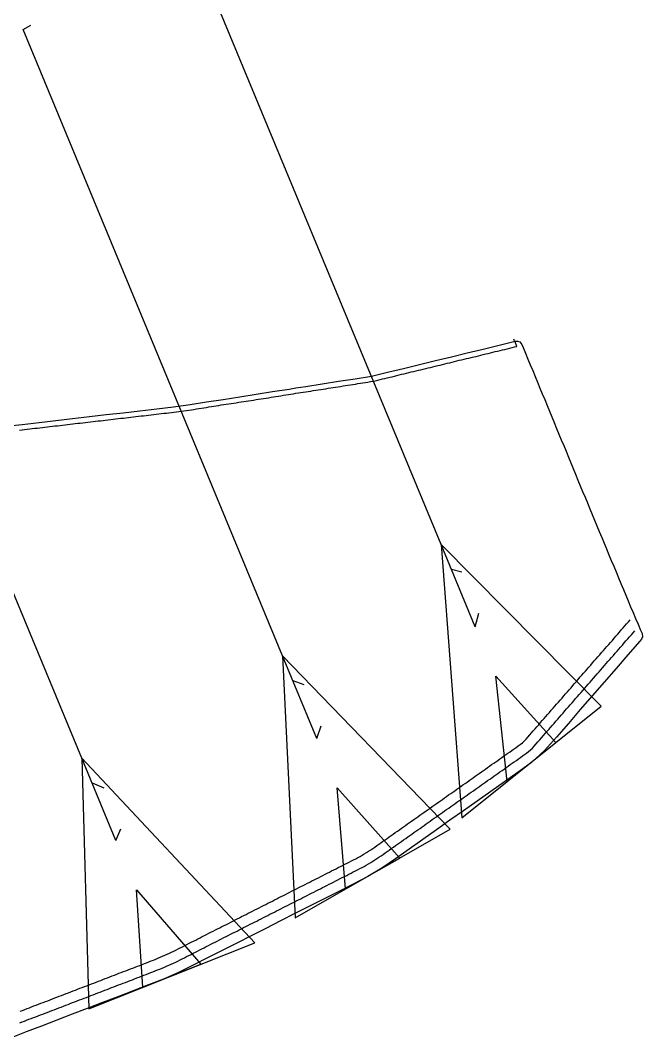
# Model space of a CAD drawing. Extents: x -2251 to 8199, y -2286 to 2329.
# Drawn here: x 6376 to 7073, y -2151 to -1011 of the extents above; entities that cross this region are included whole.
import ezdxf

# ---------------------------------------------------------------- set-up
doc = ezdxf.new("R2010")
doc.units = 0
doc.layers.add('1', color=1, linetype='Continuous')
doc.layers.add('8', color=4, linetype='Continuous')

# ---------------------------------------------------------------- blocks, each defined once
blk = doc.blocks.new('TSR')
at = {"layer": '1'}
blk.add_lwpolyline([(1439.3, 361.9), (1458.1, 364.1), (1477, 366.3), (1495.8, 368.5), (1514.6, 370.6), (1533.4, 372.8), (1552.3, 375), (1571.1, 377.2), (1589.9, 379.4), (1608.8, 381.6), (1627.6, 383.8), (1646.2, 386.3), (1664.7, 389.2), (1683.2, 392.1), (1701.7, 395), (1720.1, 397.9), (1738.6, 400.8), (1757.1, 403.7), (1764.4, 404.9), (1775.6, 406.6), (1794.1, 409.5), (1812.5, 412.4), (1831, 415.3), (1849.5, 418.2), (1867.4, 422.5), (1885.2, 426.8), (1903.1, 431.2), (1920.9, 435.5), (1938.8, 439.8), (1956.6, 444.2), (1974.5, 448.5), (1992.3, 452.9), (2010.2, 457.2), (2012.8, 457.5), (2015.3, 456.6), (2017.7, 453.8), (2019.1, 450.4), (2021.8, 443.8), (2024.5, 437.3), (2027.2, 430.8), (2029.9, 424.3), (2032.6, 417.8), (2035.2, 411.3), (2037.9, 404.8), (2040.6, 398.3), (2043.3, 391.9), (2045.9, 385.4), (2048.6, 379), (2051.3, 372.5), (2053.9, 366.1), (2056.6, 359.6), (2059.2, 353.2), (2061.9, 346.7), (2064.6, 340.3), (2067.2, 333.9), (2069.9, 327.4), (2072.5, 321), (2075.2, 314.6), (2077.9, 308.1), (2080.5, 301.7), (2083.2, 295.3), (2085.8, 288.8), (2088.5, 282.4), (2091.2, 276), (2093.8, 269.5), (2096.5, 263.1), (2099.2, 256.6), (2101.8, 250.2), (2104.5, 243.8), (2107.2, 237.3), (2109.9, 230.9), (2112.5, 224.4), (2115.2, 218), (2117.9, 211.5), (2120.6, 205), (2123.3, 198.6), (2126, 192.1), (2128.7, 185.6), (2131.4, 179.1), (2134.1, 172.6), (2136.8, 166.1), (2139.6, 159.6), (2142.3, 153.1), (2145.1, 146.5), (2147.9, 140), (2150.7, 133.4), (2152.3, 129.8), (2153, 126), (2151.9, 123.2), (2150, 121), (2136.6, 105.6), (2136.6, 105.6), (2123.2, 90.3), (2109.9, 74.9), (2096.5, 59.6), (2083.1, 44.3), (2069.8, 28.9), (2056.4, 13.6), (2043, -1.7), (2028.7, -15.1), (2018.9, -22.1), (2013.5, -25.9), (1998.2, -36.7), (1983, -47.5), (1967.7, -58.2), (1952.5, -69), (1937.2, -79.7), (1922, -90.5), (1906.8, -101.3), (1891.5, -112), (1876.3, -122.8), (1861, -133.5), (1845.2, -142.9), (1828.9, -151.2), (1812.6, -159.5), (1796.3, -167.8), (1779.9, -176.1), (1763.6, -184.4), (1747.3, -192.6), (1731, -200.9), (1714.7, -209.2), (1698.4, -217.5), (1682.1, -225.8), (1665.8, -234.1), (1649.5, -242.3), (1633.2, -250.6), (1616.5, -257.9), (1599.4, -264.4), (1582.3, -271), (1565.2, -277.6), (1548.1, -284.1), (1531, -290.7), (1514, -297.2), (1496.9, -303.8), (1479.8, -310.4), (1462.7, -316.9), (1445.6, -323.5)], dxfattribs=at)
at = {"layer": '8'}
for points in [[(1927.4, 229.5), (1636.6, 931.7)], [(1459.3, 806.8), (1467.9, 811.8)], [(1749.8, 104.5), (1459.3, 806.8)], [(1524.8, -10.1), (1234.2, 692.2)], [(1455.1, 357.7), (1458, 358), (1460.8, 358.4), (1463.6, 358.7), (1466.5, 359), (1469.3, 359.3), (1472.2, 359.7), (1475, 360), (1477.8, 360.3), (1480.7, 360.7), (1483.5, 361), (1486.3, 361.3), (1489.2, 361.6), (1492, 362), (1494.8, 362.3), (1497.7, 362.6), (1500.5, 363), (1503.3, 363.3), (1506.2, 363.6), (1509, 364), (1511.8, 364.3), (1514.7, 364.6), (1517.5, 364.9), (1520.3, 365.3), (1523.2, 365.6), (1526, 365.9), (1528.9, 366.2), (1531.7, 366.6), (1534.5, 366.9), (1537.4, 367.2), (1540.2, 367.6), (1543, 367.9), (1545.9, 368.2), (1548.7, 368.5), (1551.5, 368.9), (1554.4, 369.2), (1557.2, 369.5), (1560, 369.9), (1562.9, 370.2), (1565.7, 370.5), (1568.5, 370.9), (1571.4, 371.2), (1574.2, 371.5), (1577, 371.9), (1579.9, 372.2), (1582.7, 372.5), (1585.5, 372.9), (1588.4, 373.2), (1591.2, 373.5), (1594.1, 373.8), (1596.9, 374.2), (1599.7, 374.5), (1602.5, 374.8), (1605.4, 375.2), (1608.2, 375.5), (1611.1, 375.8), (1613.9, 376.1), (1616.7, 376.5), (1619.6, 376.8), (1622.4, 377.1), (1625.2, 377.5), (1628.1, 377.8), (1630.9, 378.1), (1633.7, 378.5), (1636.5, 378.9), (1639.3, 379.3), (1642.1, 379.7), (1644.9, 380.1), (1647.7, 380.5), (1650.5, 380.9), (1653.3, 381.4), (1656, 381.8), (1658.8, 382.3), (1661.6, 382.7), (1664.4, 383.1), (1667.2, 383.6), (1670, 384), (1672.8, 384.5), (1675.5, 384.9), (1678.3, 385.3), (1681.1, 385.8), (1683.9, 386.2), (1686.7, 386.6), (1689.5, 387.1), (1692.2, 387.5), (1695, 388), (1697.8, 388.4), (1700.6, 388.8), (1703.4, 389.2), (1706.2, 389.7), (1708.9, 390.1), (1711.7, 390.6), (1714.5, 391), (1717.3, 391.4), (1720.1, 391.9), (1722.9, 392.3), (1725.6, 392.7), (1728.4, 393.1), (1731.2, 393.6), (1734, 394), (1736.8, 394.5), (1739.6, 394.9), (1742.3, 395.4), (1745.1, 395.8), (1747.9, 396.2), (1750.7, 396.7), (1753.5, 397.1), (1756.2, 397.6), (1759, 398), (1761.8, 398.4), (1764.6, 398.9), (1767.4, 399.3), (1770.1, 399.8), (1772.9, 400.2), (1775.7, 400.6), (1778.5, 401), (1781.3, 401.4), (1784.1, 401.9), (1786.9, 402.3), (1789.7, 402.7), (1792.4, 403.2), (1795.2, 403.6), (1798, 404.1), (1800.8, 404.5), (1803.6, 404.9), (1806.4, 405.4), (1809.1, 405.8), (1811.9, 406.3), (1814.7, 406.7), (1817.5, 407.1), (1820.3, 407.5), (1823, 408), (1825.8, 408.4), (1828.6, 408.9), (1831.4, 409.3), (1834.2, 409.8), (1836.9, 410.2), (1839.7, 410.7), (1842.5, 411.1), (1845.3, 411.5), (1848.1, 412), (1850.9, 412.4), (1853.6, 413), (1856.3, 413.6), (1858.9, 414.3), (1861.6, 415), (1864.3, 415.6), (1867, 416.2), (1869.7, 416.9), (1872.4, 417.5), (1875.1, 418.2), (1877.8, 418.9), (1880.4, 419.5), (1883.1, 420.2), (1885.8, 420.8), (1888.5, 421.4), (1891.2, 422.1), (1893.9, 422.8), (1896.6, 423.4), (1899.3, 424.1), (1902, 424.7), (1904.6, 425.4), (1907.3, 426), (1910, 426.7), (1912.7, 427.4), (1915.4, 428), (1918.1, 428.7), (1920.8, 429.3), (1923.5, 429.9), (1926.1, 430.6), (1928.8, 431.3), (1931.5, 431.9), (1934.2, 432.6), (1936.9, 433.2), (1939.6, 433.9), (1942.3, 434.5), (1945, 435.2), (1947.6, 435.9), (1950.3, 436.5), (1953, 437.2), (1955.7, 437.8), (1958.4, 438.4), (1961.1, 439.1), (1963.8, 439.7), (1966.5, 440.3), (1969.2, 441), (1971.8, 441.7), (1974.5, 442.4), (1977.2, 443), (1979.9, 443.7), (1982.6, 444.4), (1985.3, 445), (1987.9, 445.7), (1990.6, 446.3), (1993.3, 447), (1996, 447.6), (1998.7, 448.2), (2001.4, 448.9), (2004.1, 449.5), (2006.8, 450.2), (2009.5, 450.9), (2012.1, 451.5), (2011.7, 452.5), (2011.3, 453.5), (2010.9, 454.5), (2010.5, 455.5), (2010.1, 456.5), (2009.6, 457.6), (2009.2, 458.6), (2008.8, 459.7)], [(1965.6, 137.1), (1927.4, 229.5)], [(1927.4, 229.5), (1950.4, -76.9)], [(1927.4, 229.5), (2106.4, 48.2)], [(1927.4, 229.5), (1950.4, -76.9)], [(1927.4, 229.5), (2106.4, 48.2)], [(1938.9, 201.8), (1950.5, 198.8)], [(1965.6, 137.1), (1969.6, 152.6)], [(1455.9, -293.9), (1458.4, -292.9), (1461, -291.9), (1463.6, -290.9), (1466.2, -289.9), (1468.7, -288.9), (1471.3, -287.9), (1473.9, -286.9), (1476.5, -285.9), (1479, -284.9), (1481.6, -284), (1484.2, -283), (1486.8, -282), (1489.3, -281), (1491.9, -280), (1494.5, -279), (1497, -278), (1499.6, -277), (1502.2, -276.1), (1504.8, -275.1), (1507.4, -274.1), (1509.9, -273.1), (1512.5, -272.1), (1515.1, -271.1), (1517.7, -270.1), (1520.2, -269.1), (1522.8, -268.1), (1525.4, -267.1), (1527.9, -266.2), (1530.5, -265.2), (1533.1, -264.2), (1535.7, -263.2), (1538.2, -262.2), (1540.8, -261.2), (1543.4, -260.2), (1546, -259.2), (1548.5, -258.2), (1551.1, -257.3), (1553.7, -256.3), (1556.3, -255.3), (1558.8, -254.3), (1561.4, -253.3), (1564, -252.3), (1566.5, -251.3), (1569.1, -250.3), (1571.7, -249.4), (1574.3, -248.4), (1576.8, -247.4), (1579.4, -246.4), (1582, -245.4), (1584.6, -244.4), (1587.1, -243.4), (1589.7, -242.5), (1592.3, -241.5), (1594.9, -240.5), (1597.4, -239.5), (1600, -238.5), (1602.6, -237.5), (1605.2, -236.5), (1607.7, -235.5), (1610.2, -234.4), (1612.8, -233.3), (1615.3, -232.2), (1617.8, -231.1), (1620.3, -230), (1622.9, -228.9), (1625.3, -227.7), (1627.8, -226.5), (1630.3, -225.2), (1632.7, -224), (1635.2, -222.7), (1637.6, -221.5), (1640.1, -220.2), (1642.5, -219), (1645, -217.7), (1647.5, -216.5), (1649.9, -215.3), (1652.4, -214), (1654.8, -212.7), (1657.3, -211.5), (1659.7, -210.2), (1662.2, -209), (1664.6, -207.7), (1667.1, -206.5), (1669.5, -205.2), (1672, -204), (1674.5, -202.7), (1676.9, -201.5), (1679.4, -200.3), (1681.8, -199), (1684.3, -197.8), (1686.8, -196.5), (1689.2, -195.3), (1691.7, -194), (1694.1, -192.7), (1696.6, -191.5), (1699, -190.2), (1701.5, -189), (1703.9, -187.8), (1706.4, -186.5), (1708.9, -185.3), (1711.3, -184), (1713.8, -182.8), (1716.2, -181.5), (1718.7, -180.3), (1721.1, -179), (1723.6, -177.8), (1726, -176.5), (1728.5, -175.3), (1731, -174), (1733.4, -172.8), (1735.9, -171.5), (1738.3, -170.3), (1740.8, -169), (1743.2, -167.8), (1745.7, -166.5), (1748.2, -165.3), (1750.6, -164), (1753.1, -162.8), (1755.5, -161.6), (1758, -160.3), (1760.4, -159), (1762.9, -157.8), (1765.4, -156.5), (1767.8, -155.3), (1770.3, -154.1), (1772.7, -152.8), (1775.2, -151.6), (1777.6, -150.3), (1780.1, -149.1), (1782.6, -147.8), (1785, -146.6), (1787.5, -145.3), (1789.9, -144.1), (1792.4, -142.8), (1794.8, -141.6), (1797.3, -140.3), (1799.7, -139.1), (1802.2, -137.8), (1804.7, -136.6), (1807.1, -135.3), (1809.6, -134.1), (1812, -132.8), (1814.5, -131.6), (1816.9, -130.3), (1819.4, -129.1), (1821.9, -127.9), (1824.3, -126.6), (1826.8, -125.4), (1829.2, -124.1), (1831.7, -122.9), (1834.2, -121.6), (1836.6, -120.3), (1838.9, -118.8), (1841.3, -117.4), (1843.7, -115.9), (1846, -114.4), (1848.4, -112.9), (1850.7, -111.4), (1853, -109.8), (1855.3, -108.2), (1857.6, -106.5), (1859.9, -104.9), (1862.2, -103.3), (1864.5, -101.7), (1866.8, -100.1), (1869.1, -98.5), (1871.4, -96.8), (1873.7, -95.2), (1876, -93.6), (1878.3, -92), (1880.6, -90.4), (1882.9, -88.7), (1885.2, -87.1), (1887.4, -85.5), (1889.7, -83.9), (1892, -82.2), (1894.3, -80.6), (1896.6, -79), (1898.9, -77.4), (1901.2, -75.8), (1903.5, -74.1), (1905.8, -72.5), (1908.1, -70.9), (1910.4, -69.3), (1912.7, -67.7), (1915, -66.1), (1917.3, -64.5), (1919.6, -62.9), (1921.9, -61.2), (1924.2, -59.6), (1926.5, -58), (1928.8, -56.3), (1931.1, -54.7), (1933.4, -53.1), (1935.7, -51.4), (1938, -49.8), (1940.3, -48.2), (1942.6, -46.6), (1944.9, -45), (1947.2, -43.4), (1949.5, -41.8), (1951.8, -40.2), (1954.1, -38.5), (1956.3, -36.9), (1958.6, -35.3), (1960.9, -33.6), (1963.2, -32), (1965.5, -30.4), (1967.8, -28.8), (1970.1, -27.2), (1972.4, -25.5), (1974.7, -23.9), (1977, -22.3), (1979.3, -20.7), (1981.6, -19), (1983.9, -17.4), (1986.2, -15.8), (1988.5, -14.2), (1990.8, -12.6), (1993.1, -10.9), (1995.3, -9.3), (1997.6, -7.7), (1999.9, -6.1), (2002.2, -4.5), (2004.5, -2.9), (2006.8, -1.2), (2009.1, 0.4), (2011.4, 2), (2013.7, 3.6), (2016, 5.2), (2018.3, 6.9), (2020.4, 8.9), (2022.4, 11.3), (2024.5, 13.6), (2026.5, 15.9), (2028.5, 18.2), (2030.5, 20.4), (2032.5, 22.7), (2034.5, 25.1), (2036.6, 27.4), (2038.6, 29.7), (2040.6, 32), (2042.6, 34.3), (2044.6, 36.6), (2046.6, 38.9), (2048.6, 41.2), (2050.6, 43.5), (2052.7, 45.9), (2054.7, 48.2), (2056.7, 50.4), (2058.7, 52.7), (2060.7, 55), (2062.7, 57.3), (2064.8, 59.6), (2066.8, 61.9), (2068.8, 64.2), (2070.8, 66.6), (2072.8, 68.9), (2074.8, 71.2), (2076.8, 73.6), (2078.8, 75.9), (2080.8, 78.2), (2082.8, 80.5), (2084.9, 82.8), (2086.9, 85), (2088.9, 87.3), (2090.9, 89.6), (2092.9, 91.9), (2094.9, 94.2), (2096.9, 96.6), (2098.9, 98.9), (2100.9, 101.2), (2102.9, 103.6), (2105, 105.9), (2107, 108.2), (2109, 110.5), (2111, 112.8), (2113, 115.1), (2115, 117.4), (2117.1, 119.7), (2119.1, 121.9), (2121.1, 124.3), (2123.1, 126.6), (2125.1, 128.9), (2127.1, 131.2), (2129.1, 133.6), (2131.1, 135.9), (2133.1, 138.2), (2135.1, 140.5), (2137.2, 142.8), (2139.2, 145.1)], [(1455.4, -306.9), (1457.9, -305.9), (1460.5, -304.9), (1463.1, -303.9), (1465.6, -302.9), (1468.2, -302), (1470.8, -301), (1473.4, -300), (1475.9, -299), (1478.5, -298), (1481.1, -297), (1483.7, -296.1), (1486.2, -295.1), (1488.8, -294.1), (1491.4, -293.1), (1493.9, -292.1), (1496.5, -291.1), (1499.1, -290.1), (1501.7, -289.1), (1504.2, -288.1), (1506.8, -287.1), (1509.4, -286.2), (1512, -285.2), (1514.5, -284.2), (1517.1, -283.2), (1519.7, -282.2), (1522.3, -281.2), (1524.8, -280.2), (1527.4, -279.2), (1530, -278.3), (1532.6, -277.3), (1535.1, -276.3), (1537.7, -275.3), (1540.3, -274.3), (1542.9, -273.3), (1545.4, -272.3), (1548, -271.3), (1550.6, -270.3), (1553.1, -269.3), (1555.7, -268.4), (1558.3, -267.4), (1560.9, -266.4), (1563.4, -265.4), (1566, -264.4), (1568.6, -263.4), (1571.2, -262.5), (1573.7, -261.5), (1576.3, -260.5), (1578.9, -259.5), (1581.5, -258.5), (1584, -257.5), (1586.6, -256.5), (1589.2, -255.5), (1591.8, -254.5), (1594.3, -253.5), (1596.9, -252.6), (1599.5, -251.6), (1602.1, -250.6), (1604.6, -249.6), (1607.2, -248.6), (1609.8, -247.6), (1612.3, -246.6), (1614.9, -245.5), (1617.4, -244.4), (1619.9, -243.3), (1622.4, -242.2), (1625, -241.1), (1627.5, -240), (1630, -238.8), (1632.4, -237.6), (1634.9, -236.3), (1637.3, -235.1), (1639.8, -233.8), (1642.2, -232.6), (1644.7, -231.3), (1647.2, -230.1), (1649.6, -228.9), (1652.1, -227.6), (1654.5, -226.4), (1657, -225.1), (1659.4, -223.9), (1661.9, -222.6), (1664.3, -221.3), (1666.8, -220.1), (1669.2, -218.8), (1671.7, -217.6), (1674.2, -216.3), (1676.6, -215.1), (1679.1, -213.9), (1681.5, -212.6), (1684, -211.3), (1686.4, -210.1), (1688.9, -208.9), (1691.4, -207.6), (1693.8, -206.4), (1696.3, -205.1), (1698.7, -203.9), (1701.2, -202.6), (1703.6, -201.4), (1706.1, -200.1), (1708.6, -198.9), (1711, -197.6), (1713.5, -196.4), (1715.9, -195.2), (1718.4, -193.9), (1720.8, -192.7), (1723.3, -191.4), (1725.7, -190.2), (1728.2, -188.9), (1730.7, -187.7), (1733.1, -186.4), (1735.6, -185.2), (1738, -183.9), (1740.5, -182.7), (1742.9, -181.4), (1745.4, -180.2), (1747.9, -178.9), (1750.3, -177.7), (1752.8, -176.5), (1755.2, -175.2), (1757.7, -173.9), (1760.1, -172.7), (1762.6, -171.4), (1765, -170.2), (1767.5, -168.9), (1770, -167.7), (1772.4, -166.4), (1774.9, -165.2), (1777.3, -164), (1779.8, -162.7), (1782.3, -161.5), (1784.7, -160.2), (1787.2, -159), (1789.6, -157.7), (1792.1, -156.5), (1794.5, -155.2), (1797, -153.9), (1799.4, -152.7), (1801.9, -151.4), (1804.4, -150.2), (1806.8, -149), (1809.3, -147.7), (1811.7, -146.5), (1814.2, -145.2), (1816.6, -143.9), (1819.1, -142.7), (1821.6, -141.5), (1824, -140.2), (1826.5, -139), (1828.9, -137.7), (1831.4, -136.5), (1833.8, -135.2), (1836.3, -134), (1838.8, -132.7), (1841.2, -131.4), (1843.5, -129.9), (1845.9, -128.5), (1848.4, -127.2), (1850.7, -125.7), (1853.1, -124.2), (1855.4, -122.7), (1857.7, -121.2), (1860, -119.6), (1862.3, -118), (1864.6, -116.3), (1866.9, -114.7), (1869.2, -113.1), (1871.5, -111.4), (1873.8, -109.8), (1876.1, -108.2), (1878.4, -106.6), (1880.7, -105), (1883, -103.4), (1885.3, -101.7), (1887.6, -100.1), (1889.9, -98.5), (1892.2, -96.8), (1894.5, -95.2), (1896.8, -93.6), (1899.1, -92), (1901.4, -90.4), (1903.7, -88.8), (1906, -87.2), (1908.3, -85.6), (1910.6, -83.9), (1912.9, -82.3), (1915.2, -80.7), (1917.4, -79), (1919.7, -77.4), (1922, -75.8), (1924.3, -74.1), (1926.6, -72.5), (1928.9, -70.9), (1931.2, -69.3), (1933.5, -67.7), (1935.8, -66.1), (1938.1, -64.4), (1940.4, -62.8), (1942.7, -61.2), (1945, -59.6), (1947.3, -58), (1949.6, -56.3), (1951.9, -54.7), (1954.2, -53.1), (1956.5, -51.5), (1958.8, -49.8), (1961.1, -48.2), (1963.4, -46.6), (1965.7, -45), (1968, -43.4), (1970.3, -41.8), (1972.6, -40.2), (1974.9, -38.5), (1977.1, -36.9), (1979.4, -35.3), (1981.7, -33.7), (1984, -32.1), (1986.3, -30.4), (1988.6, -28.8), (1990.9, -27.2), (1993.2, -25.5), (1995.5, -23.9), (1997.8, -22.3), (2000.1, -20.7), (2002.4, -19), (2004.7, -17.4), (2007, -15.8), (2009.3, -14.2), (2011.6, -12.6), (2013.9, -10.9), (2016.2, -9.3), (2018.5, -7.7), (2020.8, -6), (2023.1, -4.4), (2025.3, -2.8), (2027.5, -0.9), (2029.6, 1.2), (2031.7, 3.5), (2033.7, 5.8), (2035.7, 8.1), (2037.7, 10.4), (2039.7, 12.7), (2041.8, 15.1), (2043.8, 17.4), (2045.8, 19.7), (2047.8, 22), (2049.8, 24.3), (2051.8, 26.6), (2053.8, 28.9), (2055.9, 31.2), (2057.9, 33.5), (2059.9, 35.8), (2061.9, 38.1), (2063.9, 40.4), (2065.9, 42.8), (2067.9, 45.1), (2069.9, 47.4), (2072, 49.7), (2074, 52), (2076, 54.3), (2078, 56.6), (2080, 58.9), (2082, 61.2), (2084, 63.5), (2086, 65.9), (2088.1, 68.2), (2090.1, 70.5), (2092.1, 72.8), (2094.1, 75.1), (2096.1, 77.4), (2098.1, 79.7), (2100.1, 82), (2102.2, 84.3), (2104.2, 86.6), (2106.2, 89), (2108.2, 91.3), (2110.2, 93.6), (2112.2, 95.9), (2114.2, 98.2), (2116.2, 100.5), (2118.3, 102.8), (2120.3, 105.1), (2122.3, 107.5), (2124.3, 109.8), (2126.3, 112.1), (2128.3, 114.4), (2130.3, 116.7), (2132.3, 119), (2134.3, 121.3), (2136.3, 123.6), (2138.4, 125.9), (2140.4, 128.2), (2142.4, 130.5), (2144.4, 132.8)], [(1788, 12.1), (1749.8, 104.5)], [(1749.8, 104.5), (1763.9, -189.1)], [(1749.8, 104.5), (1937.5, -89.8)], [(1749.8, 104.5), (1763.9, -189.1)], [(1749.8, 104.5), (1937.5, -89.8)], [(2001.1, -36.3), (1988.6, 81.7)], [(1988.6, 81.7), (2055.7, 7.5)], [(1761.2, 76.8), (1773.7, 72.5)], [(1950.4, -76.9), (2106.4, 48.2)], [(1950.4, -76.9), (2106.4, 48.2)], [(1788, 12.1), (1792.9, 26.3)], [(2001.1, -36.3), (2055.7, 7.5)], [(1563.1, -102.5), (1524.8, -10.1)], [(1524.8, -10.1), (1532.9, -291)], [(1524.8, -10.1), (1718.7, -217)], [(1524.8, -10.1), (1532.9, -291)], [(1524.8, -10.1), (1718.7, -217)], [(1536.3, -37.8), (1549.4, -43.3)], [(1820.3, -156.8), (1810.9, -43.3)], [(1810.9, -43.3), (1881.1, -122.1)], [(1563.1, -102.5), (1568.5, -89.5)], [(1763.9, -189.1), (1937.5, -89.8)], [(1763.9, -189.1), (1937.5, -89.8)], [(1820.3, -156.8), (1881.1, -122.1)], [(1593.3, -266.9), (1586, -157.9)], [(1586, -157.9), (1658.3, -241)], [(1532.9, -291), (1718.7, -217)], [(1532.9, -291), (1718.7, -217)], [(1593.3, -266.9), (1658.3, -241)]]:
    blk.add_lwpolyline(points, dxfattribs=at)

msp = doc.modelspace()

# ---------------------------------------------------------------- block references
msp.add_blockref('TSR', (4919.5, -1828))

doc.saveas('drawing.dxf')
